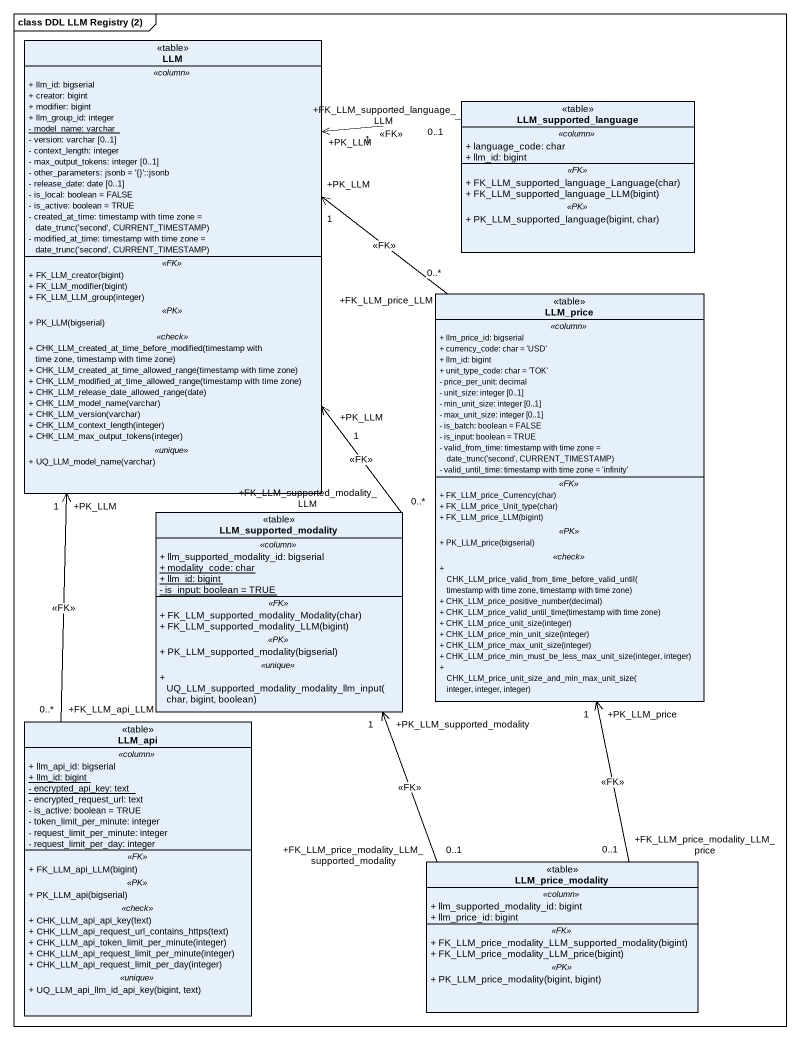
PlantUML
@startuml
mainframe class DDL LLM Registry (2)
hide circle
hide empty members
skinparam classAttributeIconSize 0
class LLM <<table>> {
  .. <<column>> ..
  + llm_id: bigserial
  + creator: bigint
  + modifier: bigint
  + llm_group_id: integer
  {static} - model_name: varchar
  - version: varchar [0..1]
  - context_length: integer
  - max_output_tokens: integer [0..1]
  - other_parameters: jsonb = '{}'::jsonb
  - release_date: date [0..1]
  - is_local: boolean = FALSE
  - is_active: boolean = TRUE
  {field} - created_at_time: timestamp with time zone = date_trunc('second', CURRENT_TIMESTAMP)
  {field} - modified_at_time: timestamp with time zone = date_trunc('second', CURRENT_TIMESTAMP)
  .. <<FK>> ..
  + FK_LLM_creator(bigint)
  + FK_LLM_modifier(bigint)
  + FK_LLM_LLM_group(integer)
  .. <<PK>> ..
  + PK_LLM(bigserial)
  .. <<check>> ..
  + CHK_LLM_created_at_time_before_modified(timestamp with time zone, timestamp with time zone)
  + CHK_LLM_created_at_time_allowed_range(timestamp with time zone)
  + CHK_LLM_modified_at_time_allowed_range(timestamp with time zone)
  + CHK_LLM_release_date_allowed_range(date)
  + CHK_LLM_model_name(varchar)
  + CHK_LLM_version(varchar)
  + CHK_LLM_context_length(integer)
  + CHK_LLM_max_output_tokens(integer)
  .. <<unique>> ..
  + UQ_LLM_model_name(varchar)
}
class LLM_supported_language <<table>> {
  .. <<column>> ..
  + language_code: char
  + llm_id: bigint
  .. <<FK>> ..
  + FK_LLM_supported_language_Language(char)
  + FK_LLM_supported_language_LLM(bigint)
  .. <<PK>> ..
  + PK_LLM_supported_language(bigint, char)
}
class LLM_price <<table>> {
  .. <<column>> ..
  + llm_price_id: bigserial
  + currency_code: char = 'USD'
  + llm_id: bigint
  + unit_type_code: char = 'TOK'
  - price_per_unit: decimal
  - unit_size: integer [0..1]
  - min_unit_size: integer [0..1]
  - max_unit_size: integer [0..1]
  - is_batch: boolean = FALSE
  - is_input: boolean = TRUE
  {field} - valid_from_time: timestamp with time zone = date_trunc('second', CURRENT_TIMESTAMP)
  - valid_until_time: timestamp with time zone = 'infinity'
  .. <<FK>> ..
  + FK_LLM_price_Currency(char)
  + FK_LLM_price_Unit_type(char)
  + FK_LLM_price_LLM(bigint)
  .. <<PK>> ..
  + PK_LLM_price(bigserial)
  .. <<check>> ..
  + CHK_LLM_price_valid_from_time_before_valid_until(timestamp with time zone, timestamp with time zone)
  + CHK_LLM_price_positive_number(decimal)
  + CHK_LLM_price_valid_until_time(timestamp with time zone)
  + CHK_LLM_price_unit_size(integer)
  + CHK_LLM_price_min_unit_size(integer)
  + CHK_LLM_price_max_unit_size(integer)
  + CHK_LLM_price_min_must_be_less_max_unit_size(integer, integer)
  + CHK_LLM_price_unit_size_and_min_max_unit_size(integer, integer, integer)
}
class LLM_supported_modality <<table>> {
  .. <<column>> ..
  + llm_supported_modality_id: bigserial
  {static} + modality_code: char
  {static} + llm_id: bigint
  {static} - is_input: boolean = TRUE
  .. <<FK>> ..
  + FK_LLM_supported_modality_Modality(char)
  + FK_LLM_supported_modality_LLM(bigint)
  .. <<PK>> ..
  + PK_LLM_supported_modality(bigserial)
  .. <<unique>> ..
  + UQ_LLM_supported_modality_modality_llm_input(char, bigint, boolean)
}
class LLM_api <<table>> {
  .. <<column>> ..
  + llm_api_id: bigserial
  {static} + llm_id: bigint
  {static} - encrypted_api_key: text
  - encrypted_request_url: text
  - is_active: boolean = TRUE
  - token_limit_per_minute: integer
  - request_limit_per_minute: integer
  - request_limit_per_day: integer
  .. <<FK>> ..
  + FK_LLM_api_LLM(bigint)
  .. <<PK>> ..
  + PK_LLM_api(bigserial)
  .. <<check>> ..
  + CHK_LLM_api_api_key(text)
  + CHK_LLM_api_request_url_contains_https(text)
  + CHK_LLM_api_token_limit_per_minute(integer)
  + CHK_LLM_api_request_limit_per_minute(integer)
  + CHK_LLM_api_request_limit_per_day(integer)
  .. <<unique>> ..
  + UQ_LLM_api_llm_id_api_key(bigint, text)
}
class LLM_price_modality <<table>> {
  .. <<column>> ..
  + llm_supported_modality_id: bigint
  + llm_price_id: bigint
  .. <<FK>> ..
  + FK_LLM_price_modality_LLM_supported_modality(bigint)
  + FK_LLM_price_modality_LLM_price(bigint)
  .. <<PK>> ..
  + PK_LLM_price_modality(bigint, bigint)
}
LLM_supported_language "+FK_LLM_supported_language_LLM\n0..1" -left-> "+PK_LLM\n1" LLM : <<FK>>
LLM_price "+FK_LLM_price_LLM\n0..*" -left-> "+PK_LLM\n1" LLM : <<FK>>
LLM_supported_modality "+FK_LLM_supported_modality_LLM\n0..*" -up-> "+PK_LLM\n1" LLM : <<FK>>
LLM_api "+FK_LLM_api_LLM\n0..*" -up-> "+PK_LLM\n1" LLM : <<FK>>
LLM_price_modality "+FK_LLM_price_modality_LLM_price\n0..1" -up-> "+PK_LLM_price\n1" LLM_price : <<FK>>
LLM_price_modality "+FK_LLM_price_modality_LLM_supported_modality\n0..1" -up-> "+PK_LLM_supported_modality\n1" LLM_supported_modality : <<FK>>
@enduml
